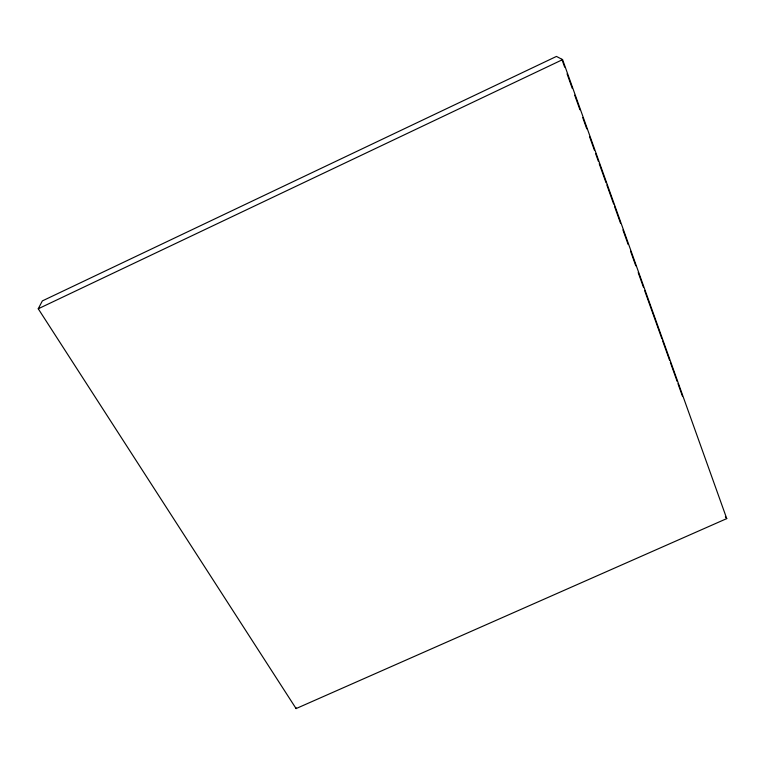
<?xml version="1.0" encoding="UTF-8"?>
<svg xmlns="http://www.w3.org/2000/svg" width="765" height="765" viewBox="0 0 765 765"><rect width="100%" height="100%" fill="white"/><g stroke="black" fill="none" stroke-linecap="round" stroke-linejoin="round"><path stroke-width="1.15" d="M38.25 308.773L42.343 300.913L556.461 56.419L562.581 59.632L726.75 518.603L296.093 708.581L38.25 308.773L562.581 59.632M725.373 516.786L726.75 518.603M561.845 59.24L564.656 67.1M567.066 73.832L572.287 88.434M574.697 95.166L579.927 109.758M582.739 117.619L586.755 128.845M589.566 136.706L594.395 150.179M595.6 153.545L598.412 161.405M599.215 163.653L606.043 182.739M606.846 184.987L613.683 204.073M614.486 206.321L620.511 223.16M622.92 229.892L628.151 244.484M630.561 251.226L635.782 265.818M638.192 272.56L643.422 287.152M644.627 290.518L661.907 338.799M662.71 341.047L669.538 360.133M670.341 362.371L677.178 381.458M677.981 383.705L682.399 396.06M296.036 707.673L296.093 708.581"/></g></svg>
